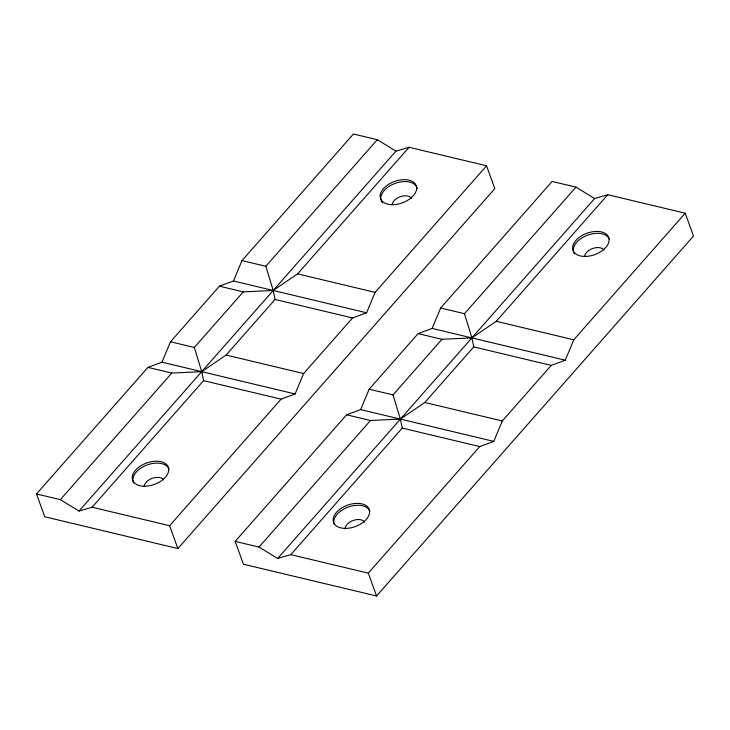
<?xml version="1.0" encoding="UTF-8"?>
<svg xmlns="http://www.w3.org/2000/svg" width="730" height="730" viewBox="0 0 730 730"><rect width="100%" height="100%" fill="white"/><g stroke="black" fill="none" stroke-linecap="round" stroke-linejoin="round"><path stroke-width="1.09" d="M161.987 362.18L170.501 341.777L219.447 286.187L233.472 280.995L366.588 312.778L375.101 292.365L486.554 165.783L409.074 147.287L395.934 151.11L78.995 511.046L60.344 499.639L36.5 493.945L147.962 367.373L161.987 362.18L295.093 393.963L303.607 373.55L352.563 317.961L366.588 312.778M233.472 280.995L241.986 260.592L353.448 134.01L377.291 139.704L395.934 151.11M360.656 409.612L369.17 389.2L418.126 333.61L432.151 328.427L565.257 360.2L573.771 339.797L685.233 213.215L607.752 194.718L594.612 198.533L277.665 558.477L259.013 547.071L235.179 541.377L346.631 414.795L360.656 409.612L493.772 441.385L502.286 420.982L551.232 365.392L565.257 360.2M432.151 328.427L440.664 308.014L552.117 181.441L575.961 187.126L594.612 198.533M60.344 499.639L171.796 373.057L201.717 371.67L226.127 355.054L275.073 299.464L273.212 290.485L265.829 266.277L377.291 139.704M78.995 511.046L92.126 507.222L203.588 380.649L201.717 371.67L194.335 347.462L243.291 291.872L273.212 290.485L297.612 273.869L409.074 147.287M486.554 165.783L494.821 188.623L177.883 548.558L169.615 525.728L281.068 399.146L295.093 393.963M259.013 547.071L370.475 420.489L400.396 419.102L424.805 402.486L473.752 346.896L471.881 337.908L464.499 313.708L575.961 187.126M277.665 558.477L290.805 554.654L402.266 428.081L400.396 419.102L393.014 394.893L441.96 339.304L471.881 337.908L496.291 321.3L607.752 194.718M685.233 213.215L693.5 236.055L376.552 595.99L368.285 573.15L479.747 446.577L493.772 441.385M241.986 260.592L265.829 266.277M297.612 273.869L375.101 292.365M440.664 308.014L464.499 313.708M496.291 321.3L573.771 339.797M219.447 286.187L243.291 291.872M275.073 299.464L352.563 317.961M418.126 333.61L441.96 339.304M473.752 346.896L551.232 365.392M170.501 341.777L194.335 347.462M226.127 355.054L303.607 373.55M369.17 389.2L393.014 394.893M424.805 402.486L502.286 420.982M147.962 367.373L171.796 373.057M203.588 380.649L281.068 399.146M346.631 414.795L370.475 420.489M402.266 428.081L479.747 446.577M92.126 507.222L169.615 525.728M290.805 554.654L368.285 573.15M177.883 548.558L44.767 516.785L36.5 493.945M376.552 595.99L243.446 564.217L235.179 541.377M334.313 524.459A18.98 11.397 -19.9 0 1 347.845 507.195A18.98 11.397 -19.9 0 1 369.854 511.109M345.208 528.794A10.375 6.232 -19.9 0 1 353.512 520.335A10.375 6.232 -19.9 0 1 364.726 522.324M574.492 253.83A18.98 11.397 -19.9 0 1 586.163 235.708A18.98 11.397 -19.9 0 1 609.322 239.157M584.675 256.422A10.375 6.232 -19.9 0 1 592.979 248.382A10.375 6.232 -19.9 0 1 603.984 250.025M133.718 482.977A18.98 11.397 -19.9 0 1 146.356 465.265A18.98 11.397 -19.9 0 1 168.94 468.952M144.294 486.645A10.375 6.232 -19.9 0 1 152.278 478.287A10.375 6.232 -19.9 0 1 163.602 479.82M381.087 200.047A18.98 11.397 -19.9 0 1 396.618 182.892A18.98 11.397 -19.9 0 1 417.259 188.842M382.493 202.694A18.98 11.397 -19.9 0 1 381.325 200.75M392.211 204.665A10.375 6.232 -19.9 0 1 400.514 196.625A10.375 6.232 -19.9 0 1 411.519 198.268M345.044 528.392A18.98 11.397 -19.9 0 0 369.398 509.914A18.98 11.397 -19.9 0 0 339.733 509.339A18.98 11.397 -19.9 0 0 345.044 528.392M584.52 256.44A18.98 11.397 -19.9 0 0 608.875 237.962A18.98 11.397 -19.9 0 0 579.209 237.387A18.98 11.397 -19.9 0 0 584.52 256.44M144.129 486.235A18.98 11.397 -19.9 0 0 168.493 467.757A18.98 11.397 -19.9 0 0 138.828 467.182A18.98 11.397 -19.9 0 0 144.129 486.235M392.056 204.683A18.98 11.397 -19.9 0 0 416.41 186.205A18.98 11.397 -19.9 0 0 386.745 185.63A18.98 11.397 -19.9 0 0 392.056 204.683"/></g></svg>
